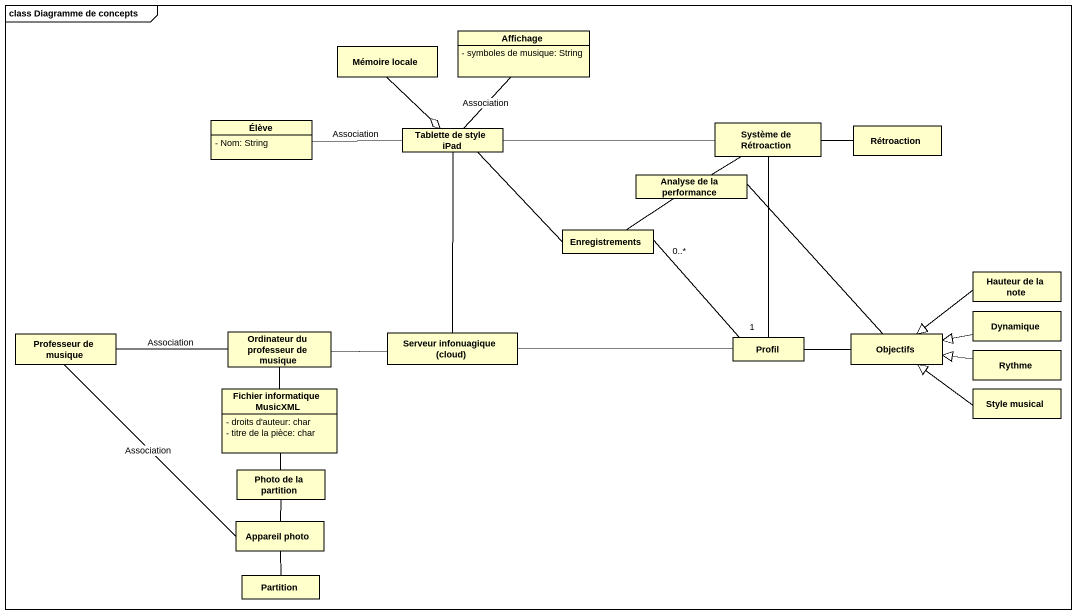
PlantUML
@startuml
mainframe class Diagramme de concepts
hide circle
hide empty members
skinparam classAttributeIconSize 0
class "Mémoire locale" as Mémoire_locale
class Affichage {
  - symboles de musique: String
}
class Élève {
  - Nom: String
}
class "Système de Rétroaction" as Système_de_Rétroaction
class Rétroaction
class "Tablette de style iPad" as Tablette_de_style_iPad
class "Analyse de la performance" as Analyse_de_la_performance
class Enregistrements
class "Hauteur de la note" as Hauteur_de_la_note
class Dynamique
class "Professeur de musique" as Professeur_de_musique
class "Ordinateur du professeur de musique" as Ordinateur_du_professeur_de
class "Serveur infonuagique (cloud)" as Serveur_infonuagique_cloud
class Profil
class Objectifs
class Rythme
class "Fichier informatique MusicXML" as Fichier_informatique {
  - droits d'auteur: char
  - titre de la pièce: char
}
class "Style musical" as Style_musical
class "Photo de la partition" as Photo_de_la_partition
class "Appareil photo" as Appareil_photo
class "Partition" as Partition_
Mémoire_locale --o Tablette_de_style_iPad
Élève -right- Tablette_de_style_iPad : Association
Système_de_Rétroaction -right- Rétroaction
Système_de_Rétroaction -- Profil
Tablette_de_style_iPad -up- Affichage : Association
Tablette_de_style_iPad -right- Système_de_Rétroaction
Tablette_de_style_iPad -- Enregistrements
Tablette_de_style_iPad -- Serveur_infonuagique_cloud
Tablette_de_style_iPad -- Serveur_infonuagique_cloud
Analyse_de_la_performance -up- Système_de_Rétroaction
Analyse_de_la_performance -- Objectifs
Enregistrements -up- Analyse_de_la_performance
Hauteur_de_la_note -left-|> Objectifs
Dynamique -left-|> Objectifs
Professeur_de_musique -- Appareil_photo : Association
Ordinateur_du_professeur_de -left- Professeur_de_musique : Association
Ordinateur_du_professeur_de -right- Serveur_infonuagique_cloud
Profil "1" -up- "0..*" Enregistrements
Profil -left- Serveur_infonuagique_cloud
Profil -left- Serveur_infonuagique_cloud
Profil -right- Objectifs
Rythme -left-|> Objectifs
Fichier_informatique -up- Ordinateur_du_professeur_de
Fichier_informatique -- Photo_de_la_partition
Style_musical -left-|> Objectifs
Photo_de_la_partition -- Appareil_photo
Appareil_photo -- Partition_
@enduml
